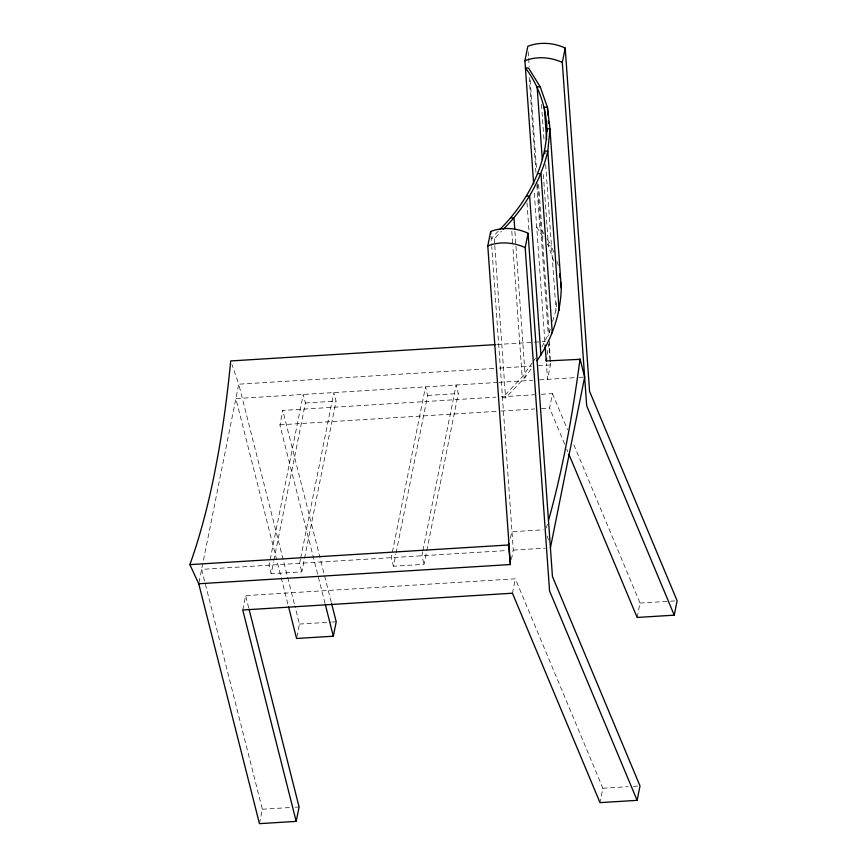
<?xml version="1.0" encoding="UTF-8"?>
<svg xmlns="http://www.w3.org/2000/svg" width="867" height="867" viewBox="0 0 867 867"><rect width="100%" height="100%" fill="white"/><g stroke="black" fill="none" stroke-linecap="round" stroke-linejoin="round"><path stroke-width="0.65" stroke-dasharray="4.33 3.25" d="M552.582 321.408L555.996 310.126L557.015 299.646M547.272 354.343L548.919 343.744L550.426 364.953L547.532 379.356L546.416 363.544M199.02 582.461L238.761 384.189L231.977 364.617M242.749 610L245.643 595.596L515.345 578.809L602.901 788.233L600.267 801.325M325.038 603.454L279.954 425.285L282.761 410.427L495.826 397.151M300.697 558.023L333.871 392.545L336.038 401.096L301.803 571.873L271.176 573.759L273.571 561.849M273.831 560.516L305.412 402.982L303.255 394.431L269.019 565.208L271.176 573.759M300.437 559.345L299.635 563.322L301.803 571.873M259.45 823.65L262.343 809.247L201.643 569.37L506.577 550.545M296.839 637.158L299.462 624.067L294.823 605.719M422.944 550.48L456.129 385.002L458.285 393.553L424.05 564.33L393.423 566.216L395.818 554.306M396.078 552.973L427.659 395.439L425.502 386.888L391.266 557.665L393.423 566.216M422.684 551.802L421.882 555.78L424.05 564.33M511.465 559.302L513.275 549.732L491.752 246.737M512.451 593.212L515.345 578.809M564.699 444.186L549.58 408.032L552.463 393.629L540.336 394.387M637.137 617.456L640.019 603.053L573.315 443.492M510.284 538.179L511.996 531.742L543.208 529.813M541.994 346.854L549.169 332.69L550.686 327.672M532.327 362.753L522.151 376.939L502.481 397.758L505.602 397.899L525.261 377.08L532.316 367.261M533.107 361.658L535.459 358.385M498.33 231.077L491.177 238.653L494.298 238.793L501.451 231.218M496.65 344.535L545.256 341.533M493.757 368.453L238.761 384.189L294.487 604.407M499.154 368.117L531.536 366.123M538.277 365.711L550.426 364.953L550.177 359.697M497.799 382.434L235.878 398.592L288.288 605.697M499.143 382.347L532.75 380.277M539.469 379.854L578.029 377.481M579.351 377.394L583.328 377.156M305.412 402.982L336.038 401.096M427.659 395.439L458.285 393.553M501.224 396.815L534.939 394.723M279.878 424.83L499.685 411.142M501.028 411.056L534.744 408.953M541.485 408.53L549.58 408.032M513.297 550.133L545.115 548.172M299.462 624.067L330.966 622.127M332.278 622.051L336.212 621.802M640.019 603.053L669.183 601.254M670.505 601.178L677.127 600.766M262.343 809.247L289.903 807.545M295.148 807.22L299.093 806.982M602.901 788.233L628.076 786.683M633.376 786.358L640.009 785.946M553.785 252.395L551.542 246.011L548.421 245.87L547.044 243.649M543.967 233.797L539.838 227.132L536.868 185.332M547.413 239.346L551.542 246.011M536.716 226.981L544.292 239.205M552.463 393.629L567.582 429.783M566.78 449.171L567.82 451.664M556.939 261.325L558.738 266.429M553.818 261.184L548.421 245.87L543.154 171.709M547.456 536.153L548.443 540.054M331.237 602.153L282.761 410.427M248.699 607.854L245.643 595.596M541.485 104.43L544.075 140.833M545.646 164.502L555.996 310.126M538.635 184.368L549.169 332.69M528.176 51.717L528.567 57.103M528.653 58.447L529.228 66.521M530.181 79.981L536.586 170.149M537.551 183.598L548.345 335.67M529.206 77.456L536.001 173.194M534.321 193.276L544.996 343.549M526.984 202.737L529.098 232.399M514.922 231.456L515.876 244.938M515.973 246.282L525.261 377.08L522.151 376.939L512.852 246.141M511.801 231.316L512.765 244.797M494.298 238.793L494.678 244.191M494.775 245.534L505.602 397.899M491.015 236.268L491.654 245.394M549.31 341.284L550.111 358.385M547.402 524.253A864.128 193.254 86.5 0 1 546.275 528.09"/><path stroke-width="1.3" d="M537.009 360.705C551.878 339.463 560.635 313.973 561.274 287.996L549.971 128.88L547.435 107.324L540.239 86.906L528.534 68.016L525.413 67.875C539.241 86.234 546.557 108.505 547.044 131.437M545.094 344.893L546.232 360.965L579.99 359.328A864.128 193.254 86.5 0 1 548.508 520.373M546.232 360.965L546.644 358.32M495.306 344.622L230.709 360.943A858.937 250.476 81.4 0 1 217.823 456.02L214.517 473.382A858.937 250.476 81.4 0 1 189.873 564.634L198.749 583.762L259.45 823.65L296.2 821.385L299.093 806.982L249.035 609.165M288.613 607.008L296.579 638.47L333.329 636.205L336.212 621.802L331.573 603.465M198.749 583.762L510.414 564.536L487.785 245.914L490.668 231.511A37.931 28.275 11.3 0 1 528.068 233.234L552.452 576.512L640.009 785.946L637.115 800.349L600.007 802.636L512.451 593.212L242.749 610L296.2 821.385M533.649 183.837L524.914 60.744L527.797 46.341A37.931 28.275 11.3 0 1 565.197 48.053L589.571 391.342L677.127 600.766L674.244 615.169L637.137 617.456L568.86 454.156M637.115 800.349L549.559 590.915L525.185 247.637L528.068 233.234M674.244 615.169L586.688 405.745L562.304 62.457L565.197 48.053M550.415 547.846L584.651 377.069L580.045 358.884M510.414 564.536L508.463 544.985L508.907 543.327M500.118 229.181C526.659 202.553 546.232 166.995 546.849 128.739L549.971 128.88L547.803 151.161L559.107 310.267M503.239 229.332C524.752 207.896 540.91 180.856 547.803 151.161L544.693 151.021L544.877 153.708M189.873 564.634L508.463 544.985M540.239 86.906L537.128 86.754L542.298 159.571M537.865 173.584L540.975 173.725L552.279 332.83M526.507 195.996L529.629 196.137L540.932 355.253M510.847 217.823L513.958 217.975L514.727 228.758M325.374 604.765L333.329 636.205M559.627 274.037L560.082 277.841M560.526 281.645L561.274 287.996M548.009 115.409L547.435 107.324L544.313 107.183L546.611 139.544M548.388 120.806L548.583 123.504M490.668 231.511L490.841 233.895M487.785 245.914A37.931 28.275 11.3 0 1 525.185 247.637M524.914 60.744A37.931 28.275 11.3 0 1 562.304 62.457"/></g></svg>
